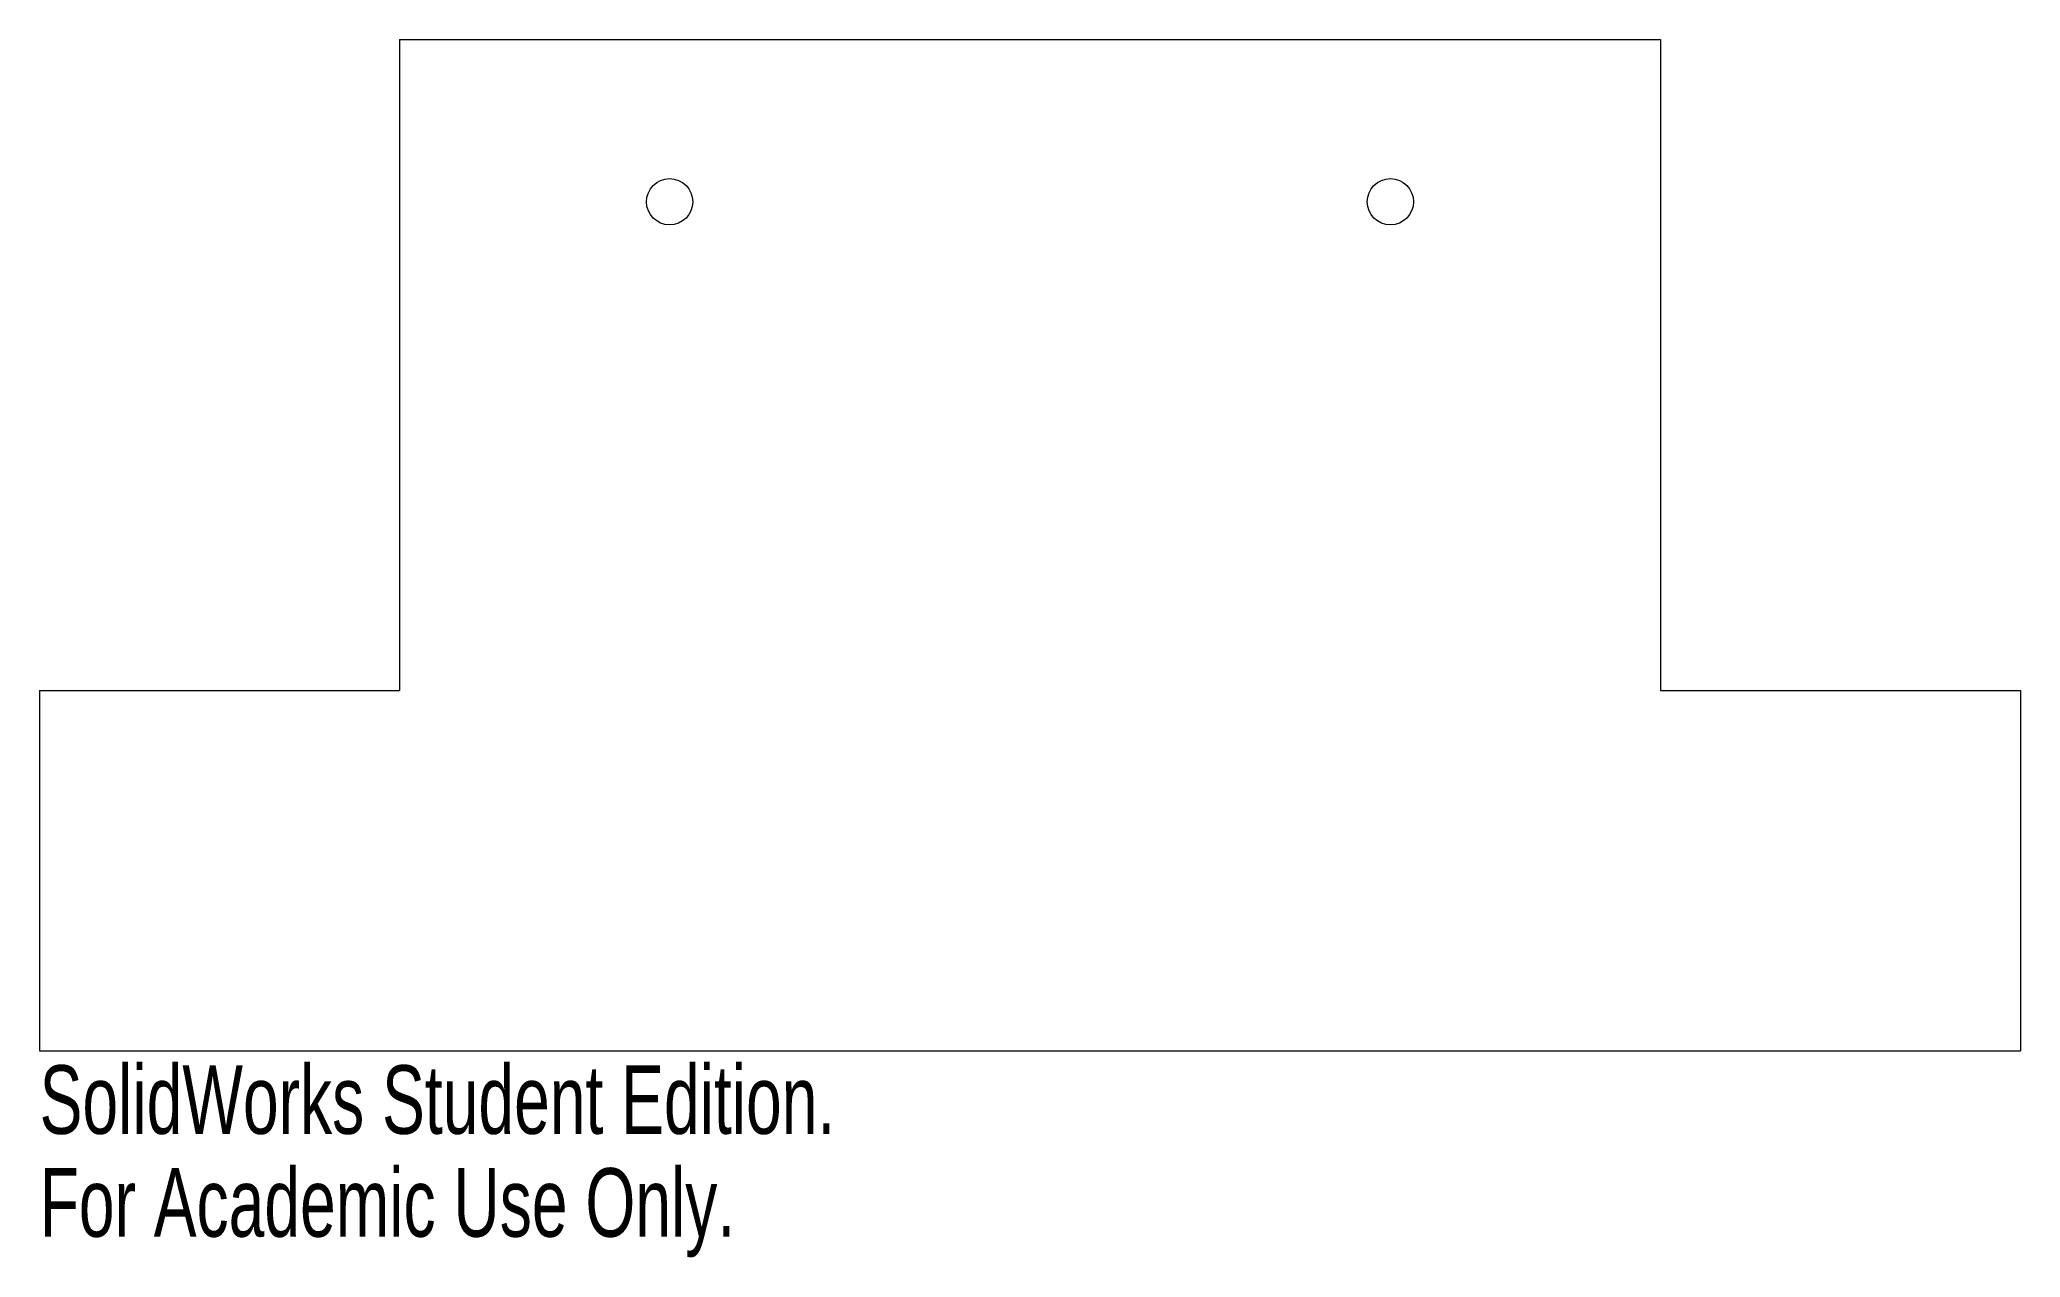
# Model space of a CAD drawing. Header units: inches. Extents: x -2.75 to 2.75, y -0.57 to 2.81.
import ezdxf

# ---------------------------------------------------------------- set-up
doc = ezdxf.new("R2010")
doc.units = ezdxf.units.IN
doc.header["$MEASUREMENT"] = 0
doc.styles.add('SLDTEXTSTYLE0', font='TXT', dxfattribs={"width": 0.7})

msp = doc.modelspace()

# ---------------------------------------------------------------- linework, layer by layer
at = {"color": 7, "linetype": 'Continuous', "lineweight": 15}
for p, q in [((-1.75, 2.8069), (-1.75, 1)), ((-1.75, 2.8069), (1.75, 2.8069)), ((1.75, 2.8069), (1.75, 1)), ((-2.7484, 1), (-2.7484, 0)), ((-2.7484, 1), (-1.75, 1)), ((1.75, 1), (2.7484, 1)), ((2.7484, 1), (2.7484, 0)), ((-2.7484, 0), (2.7484, 0))]:
    msp.add_line(p, q, dxfattribs=at)
for centre in [(-1, 2.3569), (1, 2.3569)]:
    msp.add_circle(centre, 0.0642, dxfattribs=at)

# ---------------------------------------------------------------- texts
at = {"color": 7, "linetype": 'Continuous', "char_height": 0.1903, "attachment_point": 1, "style": 'SLDTEXTSTYLE0'}
for s, insert in [('SolidWorks Student Edition.', (-2.7484, -0.0401)), ('For Academic Use Only.', (-2.7484, -0.3256))]:
    msp.add_mtext(s, dxfattribs=dict(at, insert=insert))

doc.saveas('drawing.dxf')
